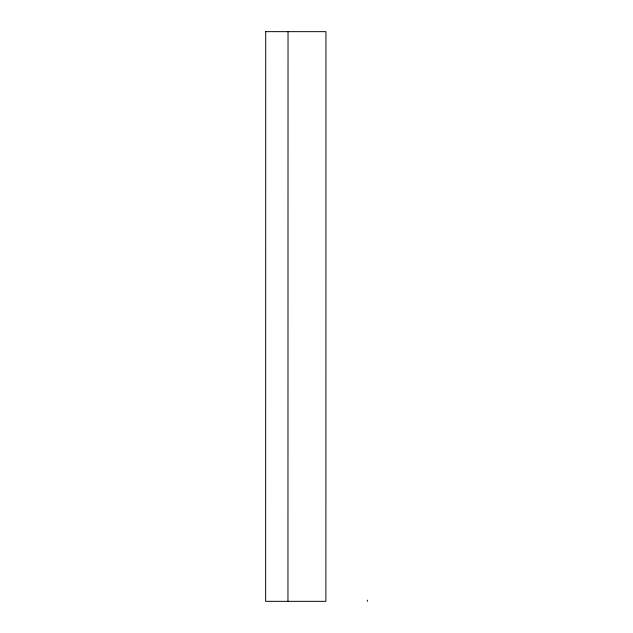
<?xml version="1.0" encoding="UTF-8"?>
<svg xmlns="http://www.w3.org/2000/svg" width="633" height="633" viewBox="0 0 633 633"><rect width="100%" height="100%" fill="white"/><g stroke="black" fill="none" stroke-linecap="round" stroke-linejoin="round"><path stroke-width="0.95" d="M287.96 601.342L288.031 31.65M367.354 601.35L367.354 600.131M265.718 31.65L265.646 601.334L325.884 601.342L325.955 31.658L265.718 31.65"/></g></svg>
